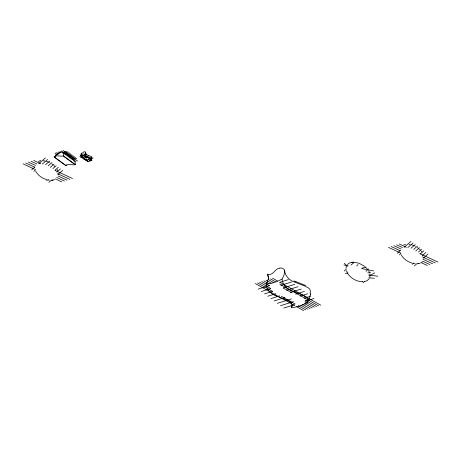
<?xml version="1.0" encoding="UTF-8"?>
<svg xmlns="http://www.w3.org/2000/svg" width="461" height="461" viewBox="0 0 461 461"><rect width="100%" height="100%" fill="white"/><g stroke="black" fill="none" stroke-linecap="round" stroke-linejoin="round"><path stroke-width="0.69" d="M345.952 268.4L346.349 266.187M310.241 295.605L310.57 293.346M370.033 276.508L369.872 277.291M310.403 294.688L310.489 294.216M266.17 284.057A52.687 27.579 -53.6 0 0 282.046 279.055C282.374 283.002 284.668 286.627 287.923 288.84A12.695 6.31 15.8 0 0 290.453 290.338L302.168 294.781L306.127 296.93A7.163 3.561 15.8 0 1 307.239 298.042L308.017 300.146L307.251 302.583A52.687 27.579 -53.6 0 1 291.369 307.602L292.141 305.153L291.364 303.05A7.163 3.561 15.8 0 0 290.251 301.938L286.293 299.794L274.577 295.345A12.695 6.31 15.8 0 1 272.048 293.847C268.786 291.629 266.487 287.998 266.17 284.045A13.605 7.122 -53.6 0 0 266.965 282.674L268.556 278.214L267.985 274.992A13.876 7.261 -53.6 0 0 267.403 274.174L267.68 274.283A13.634 7.14 -53.6 0 0 268.642 274.491C273.707 275.102 275.01 268.411 279.827 268.118M54.179 157.028C56.553 153.974 64.327 158.267 63.583 154.556A17.374 9.093 -53.6 0 0 63.255 153.507L61.935 152.049A4.362 2.282 -53.6 0 0 61.29 152.026L57.844 153.801L54.179 157.028L65.992 165.73C68.384 162.485 75.765 167.072 75.339 163.223A17.374 9.093 -53.6 0 0 75.01 162.174L73.691 160.716A4.362 2.282 -53.6 0 0 73.276 160.676M310.046 293.219L310.518 291.294L309.74 289.191A7.163 3.561 15.8 0 0 308.634 288.079L304.669 285.935L292.96 281.487A12.695 6.31 15.8 0 1 290.424 279.988C287.168 277.776 284.863 274.145 284.552 270.186A13.749 7.197 -53.6 0 0 279.862 268.037M66.684 164.836L65.992 165.73M292.528 305.522L292.17 306.219M87.238 161.598L87.233 160.463A1.792 0.887 15.8 0 0 86.956 160.186L83.038 158.538A3.175 1.579 15.8 0 1 82.404 158.163L81.367 157.057L80.934 155.714A2.72 1.423 -53.6 0 0 81.309 153.161M87.238 161.604A13.173 6.892 -53.6 0 0 91.203 160.353L91.203 159.212A1.792 0.887 15.8 0 0 90.926 158.936L87.008 157.287A3.175 1.579 15.8 0 1 86.374 156.913L85.331 155.806L84.905 154.458A3.054 1.596 -53.6 0 0 85.55 152.234M369.163 278.813L366.996 280.743L364.173 281.636M356.681 265.98L358.07 264.476M347.404 264.476L349.594 262.943L352.826 262.205M366.04 271.35L368.448 268.855M422.414 261.75L421.884 262.211M344.229 270.982L346.303 269.178M350.982 265.115L353.575 262.856M31.74 169.752L34.909 167.015M38.603 163.816L45.466 157.887M33.878 171.325L35.462 169.959M42.326 164.024L47.604 159.46M45.518 164.686L49.742 161.039M48.18 165.804L51.88 162.612M50.318 167.383L54.012 164.185M52.986 168.501L56.15 165.764M55.124 170.08L58.288 167.337M46.705 180.781L48.29 179.415M56.732 172.109L60.426 168.916M48.843 182.36L51.482 180.078M57.815 174.598L62.563 170.489M397.238 253.302L400.402 250.565M404.095 247.367L410.958 241.437M399.376 254.875L400.955 253.51M407.818 247.574L413.096 243.01M411.01 248.237L415.234 244.589M413.678 249.355L417.372 246.162M415.816 250.934L419.51 247.736M418.479 252.052L421.648 249.315M420.092 254.086L423.786 250.888M412.197 264.332L413.782 262.966M422.224 255.659L425.924 252.467M414.335 265.911L416.975 263.629M423.307 258.148L428.056 254.04M83.816 159.397L84.893 158.498M86.507 157.143L88.114 155.789M369.082 276.035L374.649 272.86M84.674 159.575L86.639 158.855M88.604 158.135L91.22 157.178M38.315 161.362L40.349 160.837M54.669 179.634L52.635 180.159M403.813 244.912L405.524 244.434M420.161 263.185L418.127 263.709M85.314 160.503L93.145 157.916M345.289 273.684L347.992 272.803M361.51 268.388L365.561 267.063M55.228 155.029L58.53 153.986M62.5 152.735L67.133 151.271M63.572 153.525L68.199 152.061M64.638 154.308L69.271 152.85M65.71 155.098L70.337 153.64M66.776 155.887L71.409 154.423M67.848 156.677L72.475 155.213M68.914 157.46L73.541 156.002M69.98 158.25L74.613 156.792M71.052 159.039L75.679 157.576M72.118 159.829L76.751 158.365M258.125 289.145L269.552 285.538M279.637 282.357L288.373 279.602M261.329 291.508L270.74 288.54M280.824 285.359L291.577 281.965M264.539 293.87L272.601 291.329M283.359 287.935L294.786 284.328M267.743 296.239L275.811 293.692M286.563 290.297L297.99 286.696M270.947 298.601L279.689 295.841M290.442 292.453L301.2 289.059M274.157 300.964L284.91 297.57M295.668 294.176L304.404 291.421M277.361 303.326L291.479 298.872M300.215 296.118L307.608 293.784M280.57 305.689L293.34 301.661M304.093 298.267L310.818 296.146M283.774 308.057L294.527 304.663M305.286 301.269L314.022 298.515M79.759 156.291L86.409 154.758M367.751 272.872L370.581 272.457M51.695 180.263L52.514 180.176M418.012 263.727L417.666 263.778L418.45 263.663M351.564 262.355L352.348 262.246M40.026 160.883L40.47 160.82M52.174 180.228L52.957 180.113M364.052 281.648L364.49 281.59M80.398 157.213L89.186 156.919M353.322 262.194L358.917 263.156L364.657 266.349M353.178 262.2L353.691 262.182M362.363 281.757C356.405 281.556 350.591 278.208 347.427 273.154M368.742 277.868L374.418 278.219M43.213 160.762L44.717 160.964M415.263 263.784L413.765 263.583M346.153 271.834L347.559 272.03M368.696 274.963L377.853 276.237M48.267 180.032L49.385 180.193M409.091 244.359L410.209 244.514M343.929 265L348.164 265.853M362.288 268.682L373.583 270.947M411.742 244.883L413.972 245.667M412.232 263.214C407.731 261.894 403.554 259.007 401.191 254.898M46.244 161.333L48.48 162.116M46.74 179.663C42.239 178.344 38.061 175.457 35.699 171.348M295.317 281.481L305.626 285.509M293.841 280.916L295.847 281.665M399.272 243.996L406.36 247.309M419.902 253.631L437.95 262.061M396.587 244.843L402.39 247.551M422.374 256.886L435.27 262.903M393.907 245.69L401.001 249.003M422.916 259.238L432.585 263.75M391.228 246.537L400.252 250.749M422.812 261.283L429.906 264.597M388.542 247.384L400.793 253.101M420.778 262.436L427.226 265.444M33.774 160.445L40.868 163.759M55.049 170.38L72.458 178.511M31.094 161.292L36.897 164.001M57.527 173.636L69.772 179.352M28.415 162.139L35.503 165.453M58.069 175.987L67.093 180.199M25.73 162.987L34.759 167.199M56.674 177.433L64.413 181.046M23.05 163.828L35.301 169.55M55.285 178.88L61.728 181.893M415.027 246.162L415.43 246.358M49.534 162.612L49.938 162.808M272.52 278.19L277.534 280.991M280.034 282.397L320.752 305.165M270.377 278.87L275.384 281.671M279.769 284.12L318.603 305.845M268.227 279.545L273.24 282.345M283.261 287.952L292.032 292.856M305.182 300.215L316.459 306.519M266.083 280.219L271.097 283.025M304.917 301.943L314.316 307.199M263.94 280.899L268.947 283.699M304.652 303.666L312.166 307.873M261.796 281.573L269.31 285.78M302.508 304.346L310.023 308.547M259.647 282.253L270.296 288.206M300.987 305.372L307.879 309.227M257.503 282.927L272.537 291.335M281.302 296.239L295.086 303.949M298.215 305.701L305.735 309.901M255.359 283.607L294.821 305.678M296.7 306.726L303.586 310.581M417.366 247.505L418.26 248.156M51.874 163.955L52.767 164.606M63.065 150.419L77.488 161.056M61.451 150.926L75.881 161.563M59.844 151.433L61.002 152.286M58.236 151.94L59.965 153.219M63.624 155.991L75.379 164.658M63.485 156.164L75.241 164.831M56.628 152.453L58.357 153.726M55.02 152.96L57.325 154.66M54.231 156.913L65.986 165.58M81.159 153.824L86.023 157.65M88.184 159.35L90.35 161.05M83.729 153.686L91.958 160.428M80.191 154.694L88.097 161.759M419.475 249.142L420.294 249.925M365.515 267.063L367.1 268.688M53.983 165.591L54.801 166.375M344.361 263.289L347.352 266.291M362.3 281.308L363.792 282.812M421.331 251.078L422.005 251.954M81.781 154.763L81.245 153.248A3.331 1.746 -53.6 0 0 81.735 153.329L82.709 152.902A2.27 1.187 -53.6 0 0 82.922 152.66L82.98 152.597A2.875 1.504 -53.6 0 1 83.141 152.407L84.075 151.802A3.371 1.763 -53.6 0 1 85.516 152.263L85.959 153.594L86.996 154.7A3.175 1.579 15.8 0 0 87.63 155.075L91.549 156.723A1.792 0.887 15.8 0 1 91.825 156.999L91.831 158.135A3.054 1.596 -53.6 0 1 91.215 160.353M368.633 270.791L369.29 272.036M57.095 169.32L57.752 170.558M268.723 278.836L267.403 274.174M346.309 270.676L346.424 270.993M369.866 273.707L370.016 274.451M87.751 160.635A2.72 1.423 -53.6 0 1 87.302 161.621M91.514 157.783A3.371 1.763 -53.6 0 1 91.814 158.152M84.905 154.464A13.173 6.892 -53.6 0 1 80.934 155.714M291.98 306.571A13.605 7.122 -53.6 0 1 291.375 307.591M307.239 302.583A12.902 6.754 -53.6 0 0 309.325 298.106L309.417 297.771A11.882 6.224 -53.6 0 0 309.775 295.974M282.04 279.032A12.902 6.754 -53.6 0 0 284.12 274.554L284.212 274.22A11.882 6.224 -53.6 0 0 284.529 270.204"/></g></svg>
